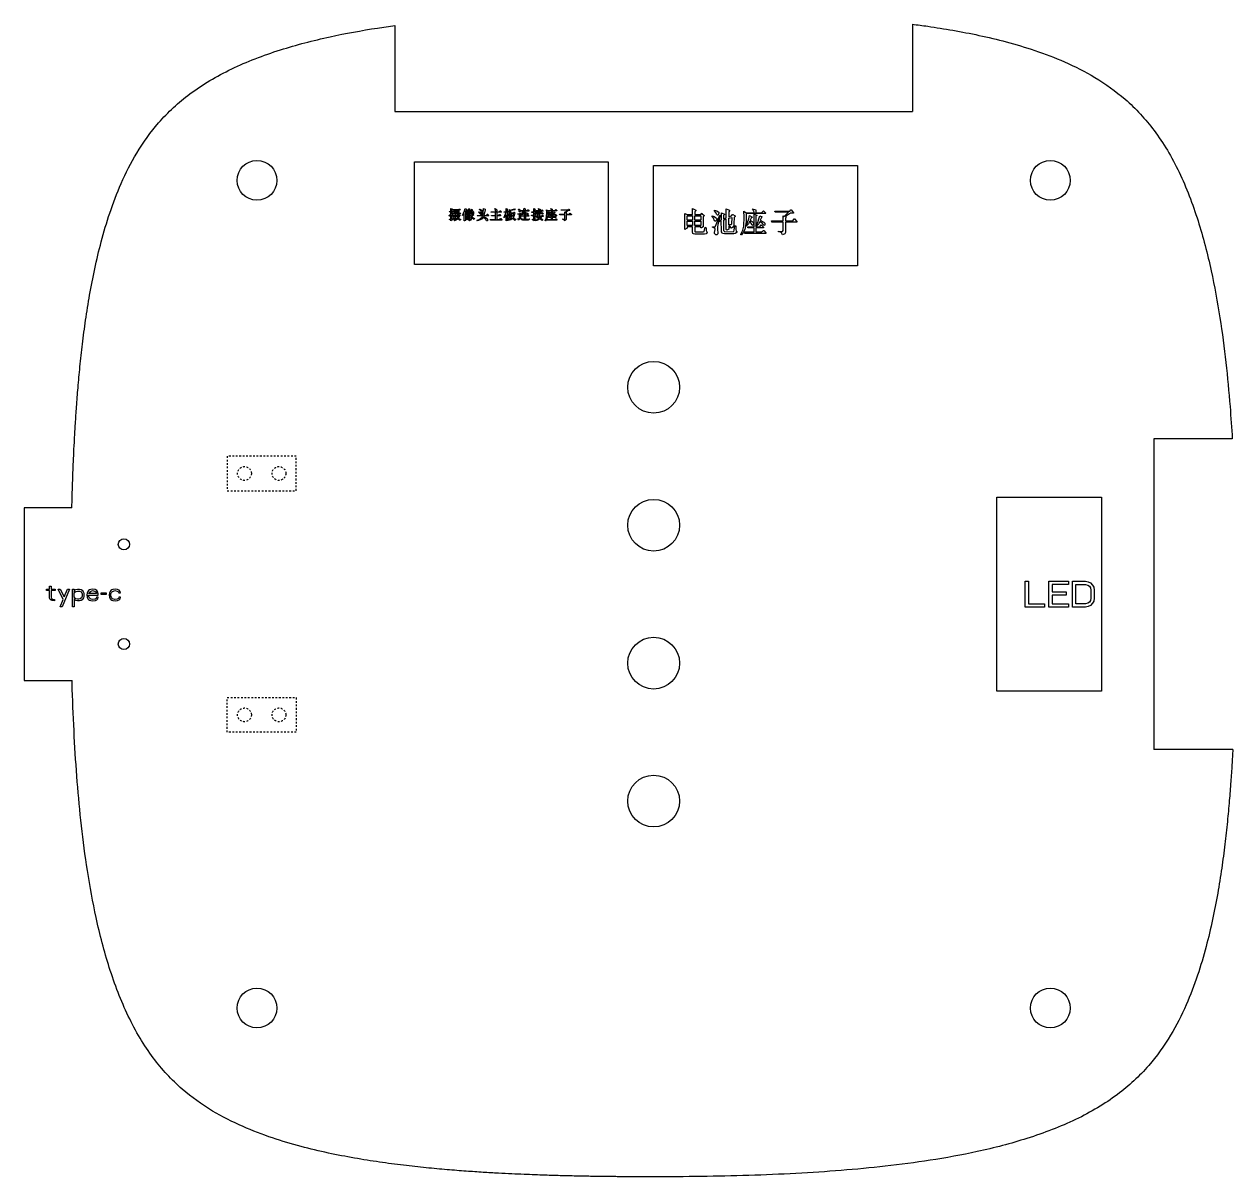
# Model space of a CAD drawing. Header units: millimetres. Extents: x 508 to 760, y -57 to 121.
# Drawn here: x 525.3 to 595.4, y 54.2 to 121 of the extents above; entities that cross this region are included whole.
import ezdxf

# ---------------------------------------------------------------- set-up
doc = ezdxf.new("R2010")
doc.units = ezdxf.units.MM
doc.linetypes.add('HIDDEN', pattern=[0.2, 0.1, -0.1])
doc.layers.add('DEFAULT_2', color=8, linetype='HIDDEN')

msp = doc.modelspace()

# ---------------------------------------------------------------- linework, layer by layer
at = {"color": 7, "linetype": 'Continuous'}
for p, q in [((546.801, 120.953), (546.801, 115.972)), ((576.801, 121.029), (576.801, 115.972)), ((546.801, 115.972), (576.801, 115.972)), ((595.352, 96.972), (590.801, 96.972)), ((590.801, 96.972), (590.801, 78.972)), ((525.301, 92.972), (525.301, 82.972)), ((528.068, 92.972), (525.301, 92.972)), ((525.301, 82.972), (528.077, 82.972)), ((595.383, 78.972), (590.801, 78.972))]:
    msp.add_line(p, q, dxfattribs=at)
at = {"color": 4, "linetype": 'Continuous'}
for p, q in [((547.93, 107.095), (547.93, 113.045)), ((547.93, 113.045), (559.169, 113.045)), ((559.169, 113.045), (559.169, 107.095)), ((561.801, 107.014), (561.801, 112.84)), ((561.801, 112.84), (573.619, 112.84)), ((573.619, 112.84), (573.619, 107.014)), ((549.968, 110.141), (549.943, 110.166)), ((549.943, 110.166), (550.044, 110.166)), ((550.044, 110.141), (549.968, 110.141)), ((550.044, 110.166), (550.044, 110.344)), ((550.044, 110.344), (550.121, 110.319)), ((550.044, 110.001), (550.044, 110.141)), ((550.121, 110.306), (550.108, 110.281)), ((550.108, 110.281), (550.108, 110.166)), ((550.108, 110.166), (550.121, 110.166)), ((550.108, 110.141), (550.108, 110.027)), ((550.197, 110.141), (550.108, 110.141)), ((550.108, 110.027), (550.184, 110.065)), ((550.197, 110.052), (550.108, 109.989)), ((550.121, 110.319), (550.121, 110.306)), ((550.121, 110.166), (550.159, 110.205)), ((550.159, 110.205), (550.209, 110.154)), ((550.184, 110.255), (550.171, 110.281)), ((550.171, 110.281), (550.514, 110.281)), ((550.248, 110.255), (550.184, 110.255)), ((550.184, 110.065), (550.197, 110.065)), ((550.209, 110.154), (550.197, 110.141)), ((550.197, 110.065), (550.197, 110.052)), ((550.209, 110.027), (550.197, 110.052)), ((550.197, 110.052), (550.248, 110.052)), ((550.248, 110.052), (550.248, 110.255)), ((550.311, 110.205), (550.311, 110.255)), ((550.311, 110.255), (550.438, 110.255)), ((550.438, 110.205), (550.311, 110.205)), ((550.311, 110.128), (550.311, 110.179)), ((550.311, 110.179), (550.438, 110.179)), ((550.438, 110.128), (550.311, 110.128)), ((550.311, 110.052), (550.311, 110.103)), ((550.311, 110.103), (550.438, 110.103)), ((550.438, 110.052), (550.311, 110.052)), ((550.438, 110.255), (550.438, 110.205)), ((550.438, 110.179), (550.438, 110.128)), ((550.438, 110.103), (550.438, 110.052)), ((550.502, 110.255), (550.502, 110.052)), ((550.59, 110.255), (550.502, 110.255)), ((550.502, 110.052), (550.54, 110.052)), ((550.514, 110.281), (550.54, 110.319)), ((550.54, 110.319), (550.552, 110.319)), ((550.54, 110.052), (550.565, 110.09)), ((550.552, 110.319), (550.603, 110.268)), ((550.565, 110.09), (550.629, 110.027)), ((550.603, 110.268), (550.59, 110.255)), ((550.717, 109.951), (550.781, 110.078)), ((550.819, 110.052), (550.768, 109.989)), ((550.781, 110.078), (550.832, 110.205)), ((550.819, 109.633), (550.819, 110.052)), ((550.832, 110.205), (550.87, 110.332)), ((550.87, 110.332), (550.946, 110.293)), ((550.921, 110.243), (550.87, 110.128)), ((550.87, 110.128), (550.895, 110.116)), ((550.895, 110.103), (550.883, 110.078)), ((550.883, 110.078), (550.883, 109.646)), ((550.895, 110.116), (550.895, 110.103)), ((550.908, 110.128), (550.997, 110.205)), ((550.971, 110.141), (550.908, 110.116)), ((550.908, 110.116), (550.908, 110.128)), ((550.946, 110.281), (550.921, 110.243)), ((550.946, 110.293), (550.946, 110.281)), ((550.971, 109.976), (550.971, 110.141)), ((550.997, 110.205), (551.06, 110.281)), ((551.009, 110.166), (551.073, 110.23)), ((551.022, 110.154), (551.009, 110.166)), ((551.149, 110.154), (551.022, 110.154)), ((551.022, 110.052), (551.022, 110.128)), ((551.022, 110.128), (551.124, 110.128)), ((551.111, 110.052), (551.022, 110.052)), ((551.06, 110.281), (551.086, 110.344)), ((551.073, 110.23), (551.213, 110.23)), ((551.086, 110.344), (551.149, 110.306)), ((551.124, 110.281), (551.111, 110.255)), ((551.111, 110.255), (551.225, 110.255)), ((551.124, 110.128), (551.111, 110.052)), ((551.149, 110.306), (551.124, 110.281)), ((551.175, 110.192), (551.149, 110.154)), ((551.162, 110.052), (551.187, 110.128)), ((551.302, 110.052), (551.162, 110.052)), ((551.213, 110.23), (551.175, 110.192)), ((551.238, 110.192), (551.187, 110.154)), ((551.187, 110.154), (551.289, 110.154)), ((551.187, 110.128), (551.302, 110.128)), ((551.225, 110.255), (551.251, 110.293)), ((551.302, 110.23), (551.238, 110.192)), ((551.251, 110.293), (551.251, 110.281)), ((551.251, 110.281), (551.314, 110.23)), ((551.289, 110.154), (551.314, 110.192)), ((551.314, 110.23), (551.302, 110.23)), ((551.302, 110.128), (551.302, 110.052)), ((551.314, 110.192), (551.365, 110.154)), ((551.378, 110.154), (551.352, 110.128)), ((551.352, 110.128), (551.352, 110.027)), ((551.365, 110.154), (551.378, 110.154)), ((551.644, 110.128), (551.657, 110.141)), ((551.759, 110.014), (551.644, 110.128)), ((551.657, 110.141), (551.771, 110.09)), ((551.708, 110.281), (551.708, 110.293)), ((551.708, 110.293), (551.721, 110.293)), ((551.721, 110.268), (551.708, 110.281)), ((551.721, 110.293), (551.835, 110.243)), ((551.759, 110.217), (551.721, 110.268)), ((551.797, 110.154), (551.759, 110.217)), ((551.771, 110.09), (551.809, 110.078)), ((551.809, 110.128), (551.797, 110.154)), ((551.822, 110.116), (551.809, 110.128)), ((551.809, 110.078), (551.822, 110.052)), ((551.848, 110.116), (551.822, 110.116)), ((551.822, 110.052), (551.822, 110.014)), ((551.835, 110.243), (551.86, 110.192)), ((551.86, 110.154), (551.848, 110.116)), ((551.86, 110.192), (551.86, 110.154)), ((551.898, 109.938), (551.924, 110.065)), ((551.924, 110.065), (551.936, 110.344)), ((551.936, 110.344), (552.038, 110.293)), ((552.025, 110.255), (551.962, 109.938)), ((552.038, 110.281), (552.025, 110.255)), ((552.038, 110.293), (552.038, 110.281)), ((552.381, 110.128), (552.368, 110.154)), ((552.368, 110.154), (552.851, 110.154)), ((552.622, 110.128), (552.381, 110.128)), ((552.584, 110.319), (552.597, 110.332)), ((552.622, 110.243), (552.584, 110.319)), ((552.597, 110.332), (552.66, 110.293)), ((552.635, 110.205), (552.622, 110.243)), ((552.622, 109.938), (552.622, 110.128)), ((552.648, 110.179), (552.635, 110.205)), ((552.66, 110.166), (552.648, 110.179)), ((552.66, 110.293), (552.698, 110.268)), ((552.686, 110.179), (552.66, 110.166)), ((552.711, 110.205), (552.686, 110.179)), ((552.698, 110.268), (552.711, 110.255)), ((552.698, 110.128), (552.698, 109.938)), ((552.965, 110.128), (552.698, 110.128)), ((552.711, 110.255), (552.711, 110.205)), ((552.851, 110.154), (552.902, 110.205)), ((552.902, 110.205), (552.914, 110.205)), ((552.914, 110.205), (552.978, 110.141)), ((552.978, 110.141), (552.965, 110.128)), ((553.13, 110.128), (553.117, 110.154)), ((553.117, 110.154), (553.244, 110.154)), ((553.244, 110.128), (553.13, 110.128)), ((553.219, 110.027), (553.244, 110.128)), ((553.244, 110.154), (553.244, 110.344)), ((553.244, 110.344), (553.333, 110.306)), ((553.333, 110.306), (553.308, 110.268)), ((553.308, 110.268), (553.308, 110.154)), ((553.308, 110.154), (553.346, 110.154)), ((553.308, 110.128), (553.308, 110.039)), ((553.422, 110.128), (553.308, 110.128)), ((553.308, 110.039), (553.359, 110.027)), ((553.346, 110.154), (553.371, 110.192)), ((553.371, 110.192), (553.384, 110.192)), ((553.384, 110.192), (553.422, 110.141)), ((553.422, 110.141), (553.422, 110.128)), ((553.435, 109.938), (553.435, 110.281)), ((553.435, 110.281), (553.498, 110.243)), ((553.498, 110.052), (553.486, 109.887)), ((553.498, 110.243), (553.727, 110.319)), ((553.778, 110.255), (553.498, 110.217)), ((553.498, 110.217), (553.498, 110.09)), ((553.498, 110.09), (553.676, 110.09)), ((553.524, 110.052), (553.498, 110.052)), ((553.536, 109.938), (553.524, 110.052)), ((553.549, 110.001), (553.549, 110.052)), ((553.549, 110.052), (553.663, 110.052)), ((553.663, 110.052), (553.651, 109.963)), ((553.676, 110.09), (553.702, 110.128)), ((553.702, 110.128), (553.714, 110.128)), ((553.714, 110.128), (553.765, 110.065)), ((553.74, 110.039), (553.714, 109.938)), ((553.727, 110.319), (553.74, 110.319)), ((553.74, 110.319), (553.778, 110.268)), ((553.765, 110.065), (553.74, 110.039)), ((553.778, 110.268), (553.778, 110.255)), ((553.93, 110.014), (553.917, 110.039)), ((553.917, 110.039), (554.019, 110.039)), ((553.968, 110.281), (553.968, 110.293)), ((553.968, 110.293), (553.994, 110.293)), ((554.006, 110.243), (553.968, 110.281)), ((553.994, 110.293), (554.057, 110.255)), ((554.006, 110.166), (554.006, 110.243)), ((554.019, 110.154), (554.006, 110.166)), ((554.057, 110.154), (554.019, 110.154)), ((554.019, 110.039), (554.044, 110.078)), ((554.044, 110.078), (554.057, 110.078)), ((554.057, 110.255), (554.083, 110.23)), ((554.083, 110.179), (554.057, 110.154)), ((554.057, 110.078), (554.108, 110.027)), ((554.083, 110.23), (554.095, 110.205)), ((554.095, 110.205), (554.083, 110.179)), ((554.133, 110.179), (554.121, 110.217)), ((554.121, 110.217), (554.248, 110.217)), ((554.222, 110.179), (554.133, 110.179)), ((554.133, 110.027), (554.159, 110.039)), ((554.159, 110.039), (554.222, 110.179)), ((554.298, 110.179), (554.222, 110.039)), ((554.222, 110.039), (554.311, 110.039)), ((554.248, 110.217), (554.286, 110.357)), ((554.286, 110.357), (554.375, 110.306)), ((554.578, 110.179), (554.298, 110.179)), ((554.311, 110.039), (554.311, 110.141)), ((554.311, 110.141), (554.4, 110.116)), ((554.349, 110.268), (554.324, 110.217)), ((554.324, 110.217), (554.463, 110.217)), ((554.375, 110.293), (554.349, 110.268)), ((554.375, 110.306), (554.375, 110.293)), ((554.4, 110.103), (554.375, 110.078)), ((554.375, 110.078), (554.375, 110.039)), ((554.375, 110.039), (554.438, 110.039)), ((554.4, 110.116), (554.4, 110.103)), ((554.438, 110.039), (554.476, 110.078)), ((554.463, 110.217), (554.514, 110.255)), ((554.476, 110.078), (554.489, 110.078)), ((554.489, 110.078), (554.54, 110.027)), ((554.514, 110.255), (554.527, 110.255)), ((554.527, 110.255), (554.578, 110.192)), ((554.578, 110.192), (554.578, 110.179)), ((554.73, 110.116), (554.73, 110.141)), ((554.73, 110.141), (554.844, 110.141)), ((554.844, 110.116), (554.73, 110.116)), ((554.844, 110.141), (554.844, 110.332)), ((554.844, 110.332), (554.921, 110.306)), ((554.844, 109.976), (554.844, 110.116)), ((554.921, 110.293), (554.908, 110.268)), ((554.908, 110.268), (554.908, 110.141)), ((554.908, 110.141), (554.933, 110.141)), ((554.908, 110.116), (554.908, 109.989)), ((555.022, 110.116), (554.908, 110.116)), ((554.921, 110.306), (554.921, 110.293)), ((554.933, 110.141), (554.959, 110.192)), ((554.946, 110.027), (554.946, 110.052)), ((554.946, 110.052), (555.187, 110.052)), ((554.959, 110.192), (555.022, 110.128)), ((555.009, 110.192), (554.997, 110.217)), ((554.997, 110.217), (555.289, 110.217)), ((555.238, 110.192), (555.009, 110.192)), ((555.022, 110.128), (555.022, 110.116)), ((555.035, 110.166), (555.048, 110.179)), ((555.073, 110.116), (555.035, 110.166)), ((555.048, 110.179), (555.06, 110.179)), ((555.06, 110.179), (555.124, 110.141)), ((555.073, 110.065), (555.073, 110.116)), ((555.086, 110.052), (555.073, 110.065)), ((555.124, 110.319), (555.124, 110.332)), ((555.124, 110.332), (555.187, 110.306)), ((555.149, 110.243), (555.124, 110.319)), ((555.124, 110.141), (555.124, 110.116)), ((555.124, 110.116), (555.136, 110.09)), ((555.136, 110.09), (555.124, 110.052)), ((555.175, 110.23), (555.149, 110.243)), ((555.2, 110.23), (555.175, 110.23)), ((555.187, 110.306), (555.213, 110.293)), ((555.187, 110.052), (555.238, 110.192)), ((555.225, 110.243), (555.2, 110.23)), ((555.213, 110.293), (555.225, 110.268)), ((555.225, 110.268), (555.225, 110.243)), ((555.276, 110.116), (555.225, 110.052)), ((555.225, 110.052), (555.314, 110.052)), ((555.251, 110.192), (555.314, 110.154)), ((555.378, 110.192), (555.251, 110.192)), ((555.314, 110.141), (555.276, 110.116)), ((555.289, 110.217), (555.327, 110.255)), ((555.314, 110.154), (555.314, 110.141)), ((555.314, 110.052), (555.34, 110.09)), ((555.327, 110.255), (555.39, 110.205)), ((555.34, 110.09), (555.352, 110.09)), ((555.352, 110.09), (555.416, 110.027)), ((555.39, 110.205), (555.378, 110.192)), ((555.606, 110.116), (555.594, 110.268)), ((555.594, 110.268), (555.657, 110.23)), ((555.594, 109.862), (555.606, 110.116)), ((555.657, 110.23), (555.873, 110.23)), ((555.657, 110.205), (555.657, 109.989)), ((556.178, 110.205), (555.657, 110.205)), ((555.695, 109.963), (555.733, 110.065)), ((555.733, 110.065), (555.746, 110.154)), ((555.746, 110.154), (555.809, 110.116)), ((555.797, 110.078), (555.771, 110.027)), ((555.822, 110.103), (555.797, 110.078)), ((555.809, 110.116), (555.822, 110.103)), ((555.835, 110.319), (555.822, 110.332)), ((555.822, 110.332), (555.886, 110.319)), ((555.86, 110.281), (555.835, 110.319)), ((555.873, 110.243), (555.86, 110.281)), ((555.873, 110.23), (555.873, 110.243)), ((555.873, 109.849), (555.873, 110.192)), ((555.873, 110.192), (555.949, 110.166)), ((555.886, 110.319), (555.924, 110.306)), ((555.924, 110.306), (555.924, 110.23)), ((555.924, 110.23), (556.076, 110.23)), ((555.949, 110.154), (555.924, 110.141)), ((555.924, 110.141), (555.924, 109.849)), ((555.949, 110.166), (555.949, 110.154)), ((555.975, 109.963), (556, 110.065)), ((556, 110.065), (556.025, 110.141)), ((556.025, 110.141), (556.089, 110.116)), ((556.076, 110.103), (556.038, 110.027)), ((556.076, 110.23), (556.127, 110.281)), ((556.089, 110.116), (556.076, 110.103)), ((556.127, 110.281), (556.19, 110.217)), ((556.19, 110.217), (556.178, 110.205)), ((556.444, 110.243), (556.432, 110.268)), ((556.432, 110.268), (556.838, 110.268)), ((556.8, 110.243), (556.444, 110.243)), ((556.66, 110.014), (556.66, 110.141)), ((556.66, 110.141), (556.686, 110.128)), ((556.686, 110.128), (556.8, 110.243)), ((556.851, 110.217), (556.724, 110.128)), ((556.724, 110.128), (556.736, 110.103)), ((556.736, 110.103), (556.724, 110.078)), ((556.724, 110.078), (556.724, 110.014)), ((556.838, 110.268), (556.863, 110.306)), ((556.94, 110.217), (556.851, 110.217)), ((556.863, 110.306), (556.876, 110.306)), ((556.876, 110.306), (556.94, 110.23)), ((556.914, 110.014), (556.952, 110.065)), ((556.94, 110.23), (556.94, 110.217)), ((556.952, 110.065), (556.965, 110.065)), ((556.965, 110.065), (557.029, 109.989)), ((563.611, 109.114), (563.611, 110.043)), ((563.611, 110.043), (563.748, 109.988)), ((564.048, 109.988), (564.048, 110.343)), ((564.048, 110.343), (564.239, 110.234)), ((564.239, 110.206), (564.184, 110.152)), ((564.184, 110.152), (564.184, 109.988)), ((564.239, 110.234), (564.239, 110.206)), ((564.539, 109.988), (564.594, 110.07)), ((564.594, 110.07), (564.594, 110.043)), ((564.594, 110.043), (564.73, 109.933)), ((565.331, 110.206), (565.331, 110.234)), ((565.331, 110.234), (565.468, 110.206)), ((565.386, 110.124), (565.331, 110.206)), ((565.468, 109.988), (565.386, 110.124)), ((565.468, 110.206), (565.55, 110.152)), ((565.55, 110.152), (565.577, 110.124)), ((565.577, 110.07), (565.55, 109.961)), ((565.577, 110.124), (565.577, 110.07)), ((565.741, 109.688), (565.741, 110.097)), ((565.741, 110.097), (565.904, 110.015)), ((566.014, 109.797), (566.014, 110.316)), ((566.014, 110.316), (566.205, 110.234)), ((566.205, 110.206), (566.15, 110.152)), ((566.15, 110.152), (566.15, 109.851)), ((566.205, 110.234), (566.205, 110.206)), ((567.051, 109.851), (567.024, 110.179)), ((567.024, 110.179), (567.16, 110.097)), ((567.16, 110.097), (567.624, 110.097)), ((567.16, 110.043), (567.16, 109.578)), ((568.28, 110.043), (567.16, 110.043)), ((567.543, 110.288), (567.515, 110.316)), ((567.515, 110.316), (567.652, 110.288)), ((567.597, 110.206), (567.543, 110.288)), ((567.624, 110.124), (567.597, 110.206)), ((567.624, 110.097), (567.624, 110.124)), ((567.652, 110.288), (567.734, 110.261)), ((567.734, 110.261), (567.734, 110.097)), ((567.734, 110.097), (568.061, 110.097)), ((568.061, 110.097), (568.17, 110.206)), ((568.17, 110.206), (568.307, 110.07)), ((568.307, 110.07), (568.28, 110.043)), ((568.853, 110.124), (568.826, 110.179)), ((568.826, 110.179), (569.699, 110.179)), ((569.617, 110.124), (568.853, 110.124)), ((569.372, 109.879), (569.617, 110.124)), ((569.727, 110.07), (569.454, 109.879)), ((569.699, 110.179), (569.754, 110.261)), ((569.918, 110.07), (569.727, 110.07)), ((569.754, 110.261), (569.781, 110.261)), ((569.781, 110.261), (569.918, 110.097)), ((569.918, 110.097), (569.918, 110.07)), ((549.93, 109.938), (550.044, 110.001)), ((549.968, 109.887), (549.93, 109.938)), ((549.956, 109.709), (549.956, 109.722)), ((549.956, 109.722), (550.044, 109.722)), ((550.032, 109.671), (549.956, 109.709)), ((550.044, 109.951), (549.968, 109.887)), ((550.032, 109.633), (550.032, 109.671)), ((550.083, 109.658), (550.032, 109.633)), ((550.044, 109.722), (550.044, 109.951)), ((550.108, 109.697), (550.083, 109.658)), ((550.108, 109.989), (550.108, 109.697)), ((550.108, 109.684), (550.159, 109.722)), ((550.108, 109.671), (550.108, 109.684)), ((550.159, 109.684), (550.108, 109.671)), ((550.146, 109.925), (550.133, 109.951)), ((550.133, 109.951), (550.286, 109.951)), ((550.286, 109.925), (550.146, 109.925)), ((550.159, 109.722), (550.209, 109.773)), ((550.222, 109.722), (550.159, 109.684)), ((550.184, 109.887), (550.171, 109.9)), ((550.171, 109.9), (550.184, 109.9)), ((550.184, 109.9), (550.26, 109.849)), ((550.235, 109.811), (550.184, 109.887)), ((550.438, 110.027), (550.209, 110.027)), ((550.209, 109.773), (550.235, 109.811)), ((550.26, 109.773), (550.222, 109.722)), ((550.235, 109.646), (550.248, 109.658)), ((550.248, 109.633), (550.235, 109.646)), ((550.248, 109.658), (550.336, 109.709)), ((550.336, 109.671), (550.248, 109.633)), ((550.26, 109.849), (550.286, 109.925)), ((550.286, 109.735), (550.26, 109.773)), ((550.286, 109.951), (550.298, 109.976)), ((550.311, 109.709), (550.286, 109.735)), ((550.298, 109.976), (550.311, 109.976)), ((550.324, 109.912), (550.298, 109.811)), ((550.298, 109.811), (550.324, 109.785)), ((550.311, 109.976), (550.349, 109.925)), ((550.324, 109.709), (550.311, 109.709)), ((550.349, 109.925), (550.324, 109.912)), ((550.324, 109.785), (550.336, 109.76)), ((550.336, 109.76), (550.324, 109.722)), ((550.324, 109.722), (550.324, 109.709)), ((550.336, 109.709), (550.413, 109.76)), ((550.4, 109.697), (550.336, 109.671)), ((550.349, 109.925), (550.349, 109.951)), ((550.349, 109.951), (550.502, 109.951)), ((550.387, 109.925), (550.349, 109.925)), ((550.4, 109.874), (550.387, 109.925)), ((550.425, 109.798), (550.4, 109.874)), ((550.451, 109.747), (550.4, 109.697)), ((550.451, 109.824), (550.413, 109.925)), ((550.413, 109.925), (550.502, 109.925)), ((550.413, 109.76), (550.425, 109.798)), ((550.438, 109.963), (550.438, 110.027)), ((550.451, 109.963), (550.438, 109.963)), ((550.502, 109.976), (550.451, 109.963)), ((550.502, 109.925), (550.451, 109.824)), ((550.552, 109.658), (550.451, 109.747)), ((550.552, 109.912), (550.489, 109.785)), ((550.489, 109.785), (550.527, 109.747)), ((550.502, 110.027), (550.502, 109.976)), ((550.629, 110.027), (550.502, 110.027)), ((550.502, 109.951), (550.527, 109.976)), ((550.527, 109.976), (550.578, 109.925)), ((550.527, 109.747), (550.552, 109.735)), ((550.578, 109.925), (550.552, 109.912)), ((550.552, 109.735), (550.616, 109.709)), ((550.565, 109.671), (550.552, 109.658)), ((550.616, 109.697), (550.565, 109.671)), ((550.616, 109.709), (550.616, 109.697)), ((550.768, 109.989), (550.717, 109.938)), ((550.717, 109.938), (550.717, 109.951)), ((550.832, 109.62), (550.819, 109.633)), ((550.883, 109.646), (550.832, 109.62)), ((550.908, 109.9), (550.984, 109.925)), ((550.908, 109.887), (550.908, 109.9)), ((550.921, 109.874), (550.908, 109.887)), ((550.908, 109.798), (550.921, 109.811)), ((550.921, 109.785), (550.908, 109.798)), ((550.908, 109.709), (550.997, 109.76)), ((550.984, 109.709), (550.908, 109.684)), ((550.908, 109.684), (550.908, 109.709)), ((550.959, 109.887), (550.921, 109.874)), ((550.921, 109.811), (551.009, 109.862)), ((551.009, 109.811), (550.921, 109.785)), ((551.022, 109.912), (550.959, 109.887)), ((550.984, 109.976), (550.971, 109.976)), ((551.022, 109.989), (550.984, 109.976)), ((550.984, 109.925), (551.048, 109.976)), ((551.086, 109.76), (550.984, 109.709)), ((550.997, 109.76), (551.073, 109.811)), ((551.009, 109.862), (551.086, 109.912)), ((551.073, 109.849), (551.009, 109.811)), ((551.022, 110.027), (551.022, 109.989)), ((551.086, 110.027), (551.022, 110.027)), ((551.098, 109.963), (551.022, 109.912)), ((551.035, 109.697), (551.035, 109.709)), ((551.035, 109.709), (551.136, 109.709)), ((551.086, 109.671), (551.035, 109.697)), ((551.048, 109.976), (551.086, 110.027)), ((551.136, 109.912), (551.073, 109.849)), ((551.073, 109.811), (551.149, 109.887)), ((551.086, 109.912), (551.111, 109.938)), ((551.162, 109.824), (551.086, 109.76)), ((551.111, 109.646), (551.086, 109.671)), ((551.111, 109.938), (551.098, 109.963)), ((551.124, 109.62), (551.111, 109.646)), ((551.149, 110.027), (551.124, 109.989)), ((551.124, 109.989), (551.175, 109.938)), ((551.187, 109.658), (551.124, 109.62)), ((551.149, 109.887), (551.136, 109.912)), ((551.136, 109.709), (551.149, 109.722)), ((551.302, 110.027), (551.149, 110.027)), ((551.149, 109.722), (551.162, 109.824)), ((551.175, 109.938), (551.2, 109.925)), ((551.213, 109.722), (551.187, 109.658)), ((551.2, 109.925), (551.302, 110.001)), ((551.2, 109.9), (551.225, 109.811)), ((551.225, 109.9), (551.2, 109.9)), ((551.225, 109.811), (551.213, 109.722)), ((551.238, 109.836), (551.225, 109.9)), ((551.276, 109.773), (551.238, 109.836)), ((551.314, 109.925), (551.251, 109.912)), ((551.251, 109.912), (551.302, 109.836)), ((551.365, 109.697), (551.276, 109.773)), ((551.302, 110.014), (551.302, 110.027)), ((551.352, 110.027), (551.302, 110.014)), ((551.302, 110.001), (551.352, 109.963)), ((551.302, 109.836), (551.34, 109.798)), ((551.352, 109.951), (551.314, 109.925)), ((551.34, 109.798), (551.416, 109.76)), ((551.352, 109.963), (551.352, 109.951)), ((551.403, 109.735), (551.365, 109.697)), ((551.429, 109.735), (551.403, 109.735)), ((551.416, 109.76), (551.429, 109.735)), ((551.556, 109.646), (551.568, 109.658)), ((551.568, 109.633), (551.556, 109.646)), ((551.594, 109.912), (551.568, 109.938)), ((551.568, 109.938), (551.898, 109.938)), ((551.568, 109.658), (551.683, 109.709)), ((551.644, 109.646), (551.568, 109.633)), ((551.886, 109.912), (551.594, 109.912)), ((551.746, 109.684), (551.644, 109.646)), ((551.683, 109.709), (551.784, 109.773)), ((551.848, 109.747), (551.746, 109.684)), ((551.771, 109.976), (551.759, 110.014)), ((551.784, 109.963), (551.771, 109.976)), ((551.809, 109.976), (551.784, 109.963)), ((551.784, 109.773), (551.848, 109.836)), ((551.822, 110.014), (551.809, 109.976)), ((551.848, 109.836), (551.886, 109.912)), ((551.924, 109.836), (551.848, 109.747)), ((552, 109.785), (551.924, 109.836)), ((551.962, 109.912), (551.936, 109.874)), ((551.936, 109.874), (552.051, 109.811)), ((551.962, 109.938), (552.114, 109.938)), ((552.229, 109.912), (551.962, 109.912)), ((552.076, 109.697), (552, 109.785)), ((552.051, 109.811), (552.14, 109.76)), ((552.114, 109.62), (552.076, 109.697)), ((552.114, 109.938), (552.152, 110.001)), ((552.152, 109.62), (552.114, 109.62)), ((552.14, 109.76), (552.165, 109.709)), ((552.152, 110.001), (552.165, 110.001)), ((552.178, 109.658), (552.152, 109.62)), ((552.165, 110.001), (552.241, 109.925)), ((552.165, 109.709), (552.178, 109.658)), ((552.241, 109.925), (552.229, 109.912)), ((552.343, 109.671), (552.33, 109.709)), ((552.33, 109.709), (552.622, 109.709)), ((552.99, 109.671), (552.343, 109.671)), ((552.406, 109.912), (552.406, 109.938)), ((552.406, 109.938), (552.622, 109.938)), ((552.622, 109.912), (552.406, 109.912)), ((552.622, 109.709), (552.622, 109.912)), ((552.698, 109.938), (552.825, 109.938)), ((552.698, 109.912), (552.698, 109.709)), ((552.914, 109.912), (552.698, 109.912)), ((552.698, 109.709), (552.889, 109.709)), ((552.825, 109.938), (552.863, 109.989)), ((552.863, 109.989), (552.876, 109.989)), ((552.876, 109.989), (552.927, 109.925)), ((552.889, 109.709), (552.927, 109.76)), ((552.927, 109.925), (552.914, 109.912)), ((552.927, 109.76), (552.94, 109.76)), ((552.94, 109.76), (553.003, 109.684)), ((553.003, 109.684), (552.99, 109.671)), ((553.117, 109.811), (553.181, 109.925)), ((553.13, 109.811), (553.117, 109.811)), ((553.206, 109.9), (553.13, 109.811)), ((553.181, 109.925), (553.219, 110.027)), ((553.244, 109.976), (553.206, 109.9)), ((553.244, 109.633), (553.244, 109.976)), ((553.257, 109.62), (553.244, 109.633)), ((553.308, 109.646), (553.257, 109.62)), ((553.308, 110.014), (553.308, 109.646)), ((553.346, 109.976), (553.308, 110.014)), ((553.321, 109.671), (553.384, 109.76)), ((553.321, 109.658), (553.321, 109.671)), ((553.333, 109.646), (553.321, 109.658)), ((553.371, 109.684), (553.333, 109.646)), ((553.359, 109.938), (553.346, 109.976)), ((553.359, 110.027), (553.397, 110.001)), ((553.371, 109.912), (553.359, 109.938)), ((553.359, 109.646), (553.371, 109.658)), ((553.371, 109.646), (553.359, 109.646)), ((553.384, 109.912), (553.371, 109.912)), ((553.435, 109.76), (553.371, 109.684)), ((553.371, 109.658), (553.46, 109.709)), ((553.435, 109.658), (553.371, 109.646)), ((553.409, 109.925), (553.384, 109.912)), ((553.384, 109.76), (553.422, 109.836)), ((553.397, 110.001), (553.422, 109.951)), ((553.422, 109.951), (553.409, 109.925)), ((553.422, 109.836), (553.435, 109.938)), ((553.486, 109.887), (553.435, 109.76)), ((553.524, 109.684), (553.435, 109.658)), ((553.46, 109.709), (553.524, 109.747)), ((553.524, 109.747), (553.575, 109.811)), ((553.625, 109.76), (553.524, 109.684)), ((553.549, 109.874), (553.536, 109.938)), ((553.587, 109.912), (553.549, 110.001)), ((553.575, 109.811), (553.549, 109.874)), ((553.613, 109.862), (553.587, 109.912)), ((553.638, 109.912), (553.613, 109.862)), ((553.752, 109.646), (553.625, 109.76)), ((553.651, 109.963), (553.638, 109.912)), ((553.689, 109.874), (553.651, 109.811)), ((553.651, 109.811), (553.702, 109.773)), ((553.714, 109.938), (553.689, 109.874)), ((553.702, 109.773), (553.752, 109.747)), ((553.752, 109.747), (553.816, 109.722)), ((553.765, 109.671), (553.752, 109.646)), ((553.79, 109.697), (553.765, 109.671)), ((553.816, 109.709), (553.79, 109.697)), ((553.816, 109.722), (553.816, 109.709)), ((553.917, 109.735), (554.019, 109.785)), ((553.956, 109.658), (553.917, 109.735)), ((554.019, 110.014), (553.93, 110.014)), ((554.044, 109.747), (553.956, 109.658)), ((554.019, 109.785), (554.019, 110.014)), ((554.057, 109.747), (554.044, 109.747)), ((554.095, 109.735), (554.057, 109.747)), ((554.108, 110.027), (554.083, 110.001)), ((554.083, 110.001), (554.083, 109.798)), ((554.083, 109.798), (554.121, 109.76)), ((554.159, 109.684), (554.095, 109.735)), ((554.121, 109.887), (554.108, 109.912)), ((554.108, 109.912), (554.311, 109.912)), ((554.311, 109.887), (554.121, 109.887)), ((554.121, 109.76), (554.171, 109.735)), ((554.171, 109.976), (554.133, 110.027)), ((554.222, 109.658), (554.159, 109.684)), ((554.209, 110.014), (554.171, 109.976)), ((554.171, 109.735), (554.222, 109.722)), ((554.311, 110.014), (554.209, 110.014)), ((554.222, 109.722), (554.489, 109.722)), ((554.552, 109.658), (554.222, 109.658)), ((554.311, 109.912), (554.311, 110.014)), ((554.311, 109.735), (554.311, 109.887)), ((554.324, 109.722), (554.311, 109.735)), ((554.375, 109.747), (554.324, 109.722)), ((554.375, 110.014), (554.375, 109.912)), ((554.527, 110.014), (554.375, 110.014)), ((554.375, 109.912), (554.476, 109.912)), ((554.375, 109.887), (554.375, 109.747)), ((554.59, 109.887), (554.375, 109.887)), ((554.476, 109.912), (554.514, 109.963)), ((554.489, 109.722), (554.59, 109.747)), ((554.514, 109.963), (554.527, 109.951)), ((554.54, 110.027), (554.527, 110.014)), ((554.527, 109.951), (554.59, 109.9)), ((554.578, 109.709), (554.552, 109.684)), ((554.552, 109.684), (554.552, 109.658)), ((554.616, 109.735), (554.578, 109.709)), ((554.59, 109.9), (554.59, 109.887)), ((554.59, 109.747), (554.616, 109.735)), ((554.717, 109.951), (554.844, 109.976)), ((554.743, 109.887), (554.717, 109.951)), ((554.844, 109.925), (554.743, 109.887)), ((554.756, 109.709), (554.768, 109.722)), ((554.794, 109.684), (554.756, 109.709)), ((554.768, 109.722), (554.832, 109.709)), ((554.819, 109.658), (554.794, 109.684)), ((554.832, 109.633), (554.819, 109.658)), ((554.832, 109.709), (554.844, 109.722)), ((554.883, 109.658), (554.832, 109.633)), ((554.844, 109.722), (554.844, 109.925)), ((554.908, 109.709), (554.883, 109.658)), ((554.908, 109.989), (554.984, 110.014)), ((554.997, 110.001), (554.908, 109.951)), ((554.908, 109.951), (554.908, 109.709)), ((554.921, 109.646), (554.908, 109.658)), ((554.908, 109.658), (554.921, 109.658)), ((554.921, 109.658), (555.111, 109.722)), ((554.921, 109.633), (554.921, 109.646)), ((555.022, 109.646), (554.921, 109.633)), ((554.933, 109.874), (554.933, 109.912)), ((554.933, 109.912), (555.073, 109.912)), ((555.06, 109.874), (554.933, 109.874)), ((555.111, 110.027), (554.946, 110.027)), ((554.984, 110.014), (554.997, 110.001)), ((555.022, 109.798), (555.06, 109.874)), ((555.136, 109.76), (555.022, 109.798)), ((555.124, 109.684), (555.022, 109.646)), ((555.073, 109.912), (555.111, 110.027)), ((555.086, 109.811), (555.124, 109.874)), ((555.175, 109.785), (555.086, 109.811)), ((555.111, 109.722), (555.136, 109.76)), ((555.124, 109.874), (555.225, 109.874)), ((555.2, 109.735), (555.124, 109.684)), ((555.162, 109.976), (555.136, 109.912)), ((555.136, 109.912), (555.314, 109.912)), ((555.149, 110.027), (555.187, 110.001)), ((555.416, 110.027), (555.149, 110.027)), ((555.187, 109.989), (555.162, 109.976)), ((555.225, 109.874), (555.175, 109.785)), ((555.187, 110.001), (555.187, 109.989)), ((555.225, 109.722), (555.2, 109.735)), ((555.314, 109.658), (555.225, 109.722)), ((555.289, 109.874), (555.238, 109.773)), ((555.238, 109.773), (555.34, 109.722)), ((555.403, 109.874), (555.289, 109.874)), ((555.314, 109.912), (555.34, 109.951)), ((555.34, 109.633), (555.314, 109.658)), ((555.34, 109.951), (555.352, 109.951)), ((555.34, 109.722), (555.365, 109.697)), ((555.365, 109.658), (555.34, 109.633)), ((555.352, 109.951), (555.416, 109.887)), ((555.365, 109.697), (555.365, 109.658)), ((555.416, 109.887), (555.403, 109.874)), ((555.517, 109.646), (555.568, 109.76)), ((555.517, 109.633), (555.517, 109.646)), ((555.53, 109.633), (555.517, 109.633)), ((555.581, 109.697), (555.53, 109.633)), ((555.568, 109.76), (555.594, 109.862)), ((555.619, 109.773), (555.581, 109.697)), ((555.632, 109.671), (555.606, 109.709)), ((555.606, 109.709), (555.873, 109.709)), ((555.644, 109.874), (555.619, 109.773)), ((556.19, 109.671), (555.632, 109.671)), ((555.657, 109.989), (555.644, 109.874)), ((555.657, 109.874), (555.695, 109.963)), ((555.721, 109.925), (555.657, 109.862)), ((555.657, 109.862), (555.657, 109.874)), ((555.708, 109.824), (555.708, 109.849)), ((555.708, 109.849), (555.873, 109.849)), ((555.873, 109.824), (555.708, 109.824)), ((555.759, 110.001), (555.721, 109.925)), ((555.797, 109.938), (555.759, 110.001)), ((555.771, 110.027), (555.822, 109.989)), ((555.822, 109.9), (555.797, 109.938)), ((555.822, 109.989), (555.848, 109.963)), ((555.835, 109.887), (555.822, 109.9)), ((555.848, 109.9), (555.835, 109.887)), ((555.848, 109.963), (555.86, 109.938)), ((555.86, 109.938), (555.848, 109.9)), ((555.873, 109.709), (555.873, 109.824)), ((555.924, 109.874), (555.975, 109.963)), ((555.936, 109.862), (555.924, 109.874)), ((555.924, 109.849), (556.025, 109.849)), ((555.924, 109.824), (555.924, 109.709)), ((556.127, 109.824), (555.924, 109.824)), ((555.924, 109.709), (556.076, 109.709)), ((556, 109.925), (555.936, 109.862)), ((556.038, 110.001), (556, 109.925)), ((556.025, 109.849), (556.063, 109.9)), ((556.038, 110.027), (556.14, 109.976)), ((556.051, 109.976), (556.038, 110.001)), ((556.102, 109.938), (556.051, 109.976)), ((556.063, 109.9), (556.127, 109.836)), ((556.076, 109.709), (556.127, 109.747)), ((556.127, 109.9), (556.102, 109.938)), ((556.14, 109.887), (556.127, 109.9)), ((556.127, 109.836), (556.127, 109.824)), ((556.127, 109.747), (556.14, 109.747)), ((556.14, 109.976), (556.165, 109.951)), ((556.152, 109.887), (556.14, 109.887)), ((556.14, 109.747), (556.19, 109.684)), ((556.165, 109.912), (556.152, 109.887)), ((556.165, 109.951), (556.165, 109.912)), ((556.19, 109.684), (556.19, 109.671)), ((556.356, 109.976), (556.343, 110.014)), ((556.343, 110.014), (556.66, 110.014)), ((556.66, 109.976), (556.356, 109.976)), ((556.533, 109.709), (556.533, 109.735)), ((556.533, 109.735), (556.635, 109.722)), ((556.609, 109.697), (556.533, 109.709)), ((556.622, 109.671), (556.609, 109.697)), ((556.635, 109.633), (556.622, 109.671)), ((556.635, 109.722), (556.66, 109.747)), ((556.698, 109.658), (556.635, 109.633)), ((556.66, 109.747), (556.66, 109.976)), ((556.724, 109.697), (556.698, 109.658)), ((556.724, 110.014), (556.914, 110.014)), ((556.724, 109.976), (556.724, 109.697)), ((557.029, 109.976), (556.724, 109.976)), ((557.029, 109.989), (557.029, 109.976)), ((563.748, 109.988), (564.048, 109.988)), ((563.748, 109.66), (563.748, 109.906)), ((563.748, 109.906), (564.048, 109.906)), ((564.048, 109.66), (563.748, 109.66)), ((563.748, 109.36), (563.748, 109.606)), ((563.748, 109.606), (564.048, 109.606)), ((564.048, 109.36), (563.748, 109.36)), ((564.048, 109.906), (564.048, 109.66)), ((564.048, 109.606), (564.048, 109.36)), ((564.184, 109.988), (564.539, 109.988)), ((564.184, 109.66), (564.184, 109.906)), ((564.184, 109.906), (564.539, 109.906)), ((564.539, 109.66), (564.184, 109.66)), ((564.184, 109.36), (564.184, 109.606)), ((564.184, 109.606), (564.539, 109.606)), ((564.539, 109.36), (564.184, 109.36)), ((564.539, 109.906), (564.539, 109.66)), ((564.539, 109.606), (564.539, 109.36)), ((564.73, 109.906), (564.676, 109.851)), ((564.676, 109.851), (564.676, 109.278)), ((564.73, 109.933), (564.73, 109.906)), ((565.195, 109.851), (565.195, 109.906)), ((565.195, 109.906), (565.304, 109.879)), ((565.277, 109.769), (565.195, 109.851)), ((565.331, 109.633), (565.277, 109.769)), ((565.304, 109.879), (565.386, 109.824)), ((565.358, 109.606), (565.331, 109.633)), ((565.386, 109.606), (565.358, 109.606)), ((565.386, 109.305), (565.631, 109.961)), ((565.386, 109.824), (565.44, 109.769)), ((565.44, 109.66), (565.386, 109.606)), ((565.44, 109.769), (565.468, 109.715)), ((565.468, 109.715), (565.44, 109.66)), ((565.495, 109.961), (565.468, 109.988)), ((565.55, 109.961), (565.495, 109.961)), ((565.522, 109.415), (565.495, 109.251)), ((565.659, 109.933), (565.522, 109.415)), ((565.577, 109.633), (565.741, 109.688)), ((565.631, 109.578), (565.577, 109.633)), ((565.631, 109.961), (565.659, 109.933)), ((565.713, 109.606), (565.631, 109.578)), ((565.741, 109.06), (565.713, 109.606)), ((565.904, 109.988), (565.85, 109.933)), ((565.85, 109.933), (565.85, 109.742)), ((565.85, 109.742), (566.014, 109.797)), ((566.014, 109.715), (565.85, 109.66)), ((565.85, 109.66), (565.85, 109.06)), ((565.904, 110.015), (565.904, 109.988)), ((566.014, 109.114), (566.014, 109.715)), ((566.15, 109.851), (566.314, 109.906)), ((566.15, 109.769), (566.341, 109.824)), ((566.15, 109.387), (566.15, 109.769)), ((566.287, 109.387), (566.15, 109.387)), ((566.15, 109.333), (566.15, 109.142)), ((566.259, 109.278), (566.15, 109.333)), ((566.314, 109.442), (566.287, 109.387)), ((566.314, 109.906), (566.369, 109.988)), ((566.341, 109.824), (566.314, 109.442)), ((566.369, 109.988), (566.396, 109.988)), ((566.396, 109.988), (566.532, 109.906)), ((566.45, 109.333), (566.396, 109.251)), ((566.478, 109.824), (566.45, 109.469)), ((566.45, 109.469), (566.45, 109.333)), ((566.532, 109.879), (566.478, 109.824)), ((566.478, 109.087), (566.505, 109.333)), ((566.505, 109.333), (566.56, 109.333)), ((566.532, 109.906), (566.532, 109.879)), ((566.56, 109.333), (566.56, 109.142)), ((567.024, 109.305), (567.051, 109.851)), ((567.133, 109.333), (567.078, 109.114)), ((567.16, 109.578), (567.133, 109.333)), ((567.16, 109.333), (567.242, 109.524)), ((567.297, 109.442), (567.16, 109.305)), ((567.16, 109.305), (567.16, 109.333)), ((567.242, 109.524), (567.324, 109.742)), ((567.379, 109.606), (567.297, 109.442)), ((567.324, 109.742), (567.351, 109.933)), ((567.351, 109.933), (567.488, 109.851)), ((567.461, 109.469), (567.379, 109.606)), ((567.461, 109.769), (567.406, 109.66)), ((567.406, 109.66), (567.515, 109.578)), ((567.515, 109.824), (567.461, 109.769)), ((567.515, 109.387), (567.461, 109.469)), ((567.488, 109.851), (567.515, 109.824)), ((567.515, 109.578), (567.57, 109.524)), ((567.543, 109.36), (567.515, 109.387)), ((567.57, 109.387), (567.543, 109.36)), ((567.57, 109.524), (567.597, 109.469)), ((567.597, 109.469), (567.57, 109.387)), ((567.624, 109.278), (567.624, 110.015)), ((567.624, 110.015), (567.788, 109.961)), ((567.788, 109.933), (567.734, 109.906)), ((567.734, 109.906), (567.734, 109.278)), ((567.734, 109.333), (567.843, 109.524)), ((567.761, 109.305), (567.734, 109.333)), ((567.897, 109.442), (567.761, 109.305)), ((567.788, 109.961), (567.788, 109.933)), ((567.843, 109.524), (567.897, 109.742)), ((567.897, 109.742), (567.952, 109.906)), ((567.979, 109.606), (567.897, 109.442)), ((567.952, 109.906), (568.089, 109.851)), ((567.952, 109.278), (568.034, 109.387)), ((568.061, 109.824), (567.979, 109.66)), ((567.979, 109.66), (568.198, 109.551)), ((568.007, 109.551), (567.979, 109.606)), ((568.116, 109.469), (568.007, 109.551)), ((568.034, 109.387), (568.17, 109.251)), ((568.089, 109.851), (568.061, 109.824)), ((568.17, 109.387), (568.116, 109.469)), ((568.198, 109.36), (568.17, 109.387)), ((568.198, 109.551), (568.252, 109.496)), ((568.225, 109.36), (568.198, 109.36)), ((568.252, 109.415), (568.225, 109.36)), ((568.252, 109.496), (568.252, 109.415)), ((568.662, 109.551), (568.635, 109.633)), ((568.635, 109.633), (569.317, 109.633)), ((569.317, 109.551), (568.662, 109.551)), ((569.317, 109.633), (569.317, 109.906)), ((569.317, 109.906), (569.372, 109.879)), ((569.317, 109.06), (569.317, 109.551)), ((569.454, 109.879), (569.481, 109.824)), ((569.481, 109.824), (569.454, 109.769)), ((569.454, 109.769), (569.454, 109.633)), ((569.454, 109.633), (569.863, 109.633)), ((569.454, 109.551), (569.454, 108.95)), ((570.109, 109.551), (569.454, 109.551)), ((569.863, 109.633), (569.945, 109.742)), ((569.945, 109.742), (569.972, 109.742)), ((569.972, 109.742), (570.109, 109.578)), ((570.109, 109.578), (570.109, 109.551)), ((563.748, 109.196), (563.611, 109.114)), ((563.748, 109.278), (563.748, 109.196)), ((564.048, 109.278), (563.748, 109.278)), ((564.048, 108.978), (564.048, 109.278)), ((564.075, 108.896), (564.048, 108.978)), ((564.103, 108.869), (564.075, 108.896)), ((564.184, 108.841), (564.103, 108.869)), ((564.184, 109.278), (564.184, 109.005)), ((564.539, 109.278), (564.184, 109.278)), ((564.184, 109.005), (564.212, 108.978)), ((564.758, 108.841), (564.184, 108.841)), ((564.212, 108.978), (564.676, 108.978)), ((564.539, 109.223), (564.539, 109.278)), ((564.567, 109.223), (564.539, 109.223)), ((564.676, 109.278), (564.567, 109.223)), ((564.676, 108.978), (564.73, 109.005)), ((564.73, 109.005), (564.785, 109.251)), ((564.84, 108.869), (564.758, 108.841)), ((564.785, 109.251), (564.84, 109.223)), ((564.84, 109.223), (564.84, 109.06)), ((564.84, 109.06), (564.894, 108.95)), ((564.894, 108.95), (564.84, 108.869)), ((565.222, 109.251), (565.222, 109.278)), ((565.222, 109.278), (565.358, 109.278)), ((565.331, 109.196), (565.222, 109.251)), ((565.358, 109.169), (565.331, 109.196)), ((565.331, 108.95), (565.358, 109.114)), ((565.331, 108.896), (565.331, 108.95)), ((565.358, 108.841), (565.331, 108.896)), ((565.358, 109.278), (565.386, 109.305)), ((565.358, 109.114), (565.358, 109.169)), ((565.413, 108.814), (565.358, 108.841)), ((565.468, 108.814), (565.413, 108.814)), ((565.522, 108.869), (565.468, 108.814)), ((565.495, 109.251), (565.495, 109.114)), ((565.495, 109.114), (565.522, 108.923)), ((565.522, 108.923), (565.522, 108.869)), ((565.741, 108.978), (565.741, 109.06)), ((565.768, 108.923), (565.741, 108.978)), ((565.795, 108.896), (565.768, 108.923)), ((565.904, 108.869), (565.795, 108.896)), ((565.85, 109.06), (565.932, 108.978)), ((566.45, 108.869), (565.904, 108.869)), ((565.932, 108.978), (566.423, 109.005)), ((566.041, 109.087), (566.014, 109.114)), ((566.15, 109.142), (566.041, 109.087)), ((566.259, 109.223), (566.259, 109.278)), ((566.314, 109.196), (566.259, 109.223)), ((566.396, 109.251), (566.314, 109.196)), ((566.423, 109.005), (566.45, 109.005)), ((566.45, 109.005), (566.478, 109.087)), ((566.532, 108.896), (566.45, 108.869)), ((566.614, 108.95), (566.532, 108.896)), ((566.56, 109.142), (566.587, 109.032)), ((566.587, 109.032), (566.642, 108.978)), ((566.642, 108.978), (566.614, 108.95)), ((566.86, 108.841), (566.969, 109.087)), ((566.86, 108.814), (566.86, 108.841)), ((566.887, 108.814), (566.86, 108.814)), ((566.997, 108.95), (566.887, 108.814)), ((566.969, 109.087), (567.024, 109.305)), ((567.078, 109.114), (566.997, 108.95)), ((567.106, 108.896), (567.051, 108.978)), ((567.051, 108.978), (567.624, 108.978)), ((568.307, 108.896), (567.106, 108.896)), ((567.27, 109.223), (567.27, 109.278)), ((567.27, 109.278), (567.624, 109.278)), ((567.624, 109.223), (567.27, 109.223)), ((567.624, 108.978), (567.624, 109.223)), ((567.734, 109.278), (567.952, 109.278)), ((567.734, 109.223), (567.734, 108.978)), ((568.17, 109.223), (567.734, 109.223)), ((567.734, 108.978), (568.061, 108.978)), ((568.061, 108.978), (568.17, 109.06)), ((568.17, 109.251), (568.17, 109.223)), ((568.17, 109.06), (568.198, 109.06)), ((568.198, 109.06), (568.307, 108.923)), ((568.307, 108.923), (568.307, 108.896)), ((569.044, 108.978), (569.044, 109.032)), ((569.044, 109.032), (569.263, 109.005)), ((569.208, 108.95), (569.044, 108.978)), ((569.235, 108.896), (569.208, 108.95)), ((569.263, 108.814), (569.235, 108.896)), ((569.263, 109.005), (569.317, 109.06)), ((569.399, 108.869), (569.263, 108.814)), ((569.454, 108.95), (569.399, 108.869)), ((559.169, 107.095), (547.93, 107.095)), ((573.619, 107.014), (561.801, 107.014)), ((581.699, 93.604), (587.764, 93.604)), ((581.699, 82.34), (581.699, 93.604)), ((587.764, 93.604), (587.764, 82.34)), ((526.763, 88.263), (526.763, 88.433)), ((526.763, 88.433), (526.868, 88.433)), ((526.868, 88.433), (526.868, 88.263)), ((583.345, 88.722), (583.533, 88.722)), ((583.345, 87.222), (583.345, 88.722)), ((583.533, 88.722), (583.533, 87.413)), ((584.72, 88.722), (585.845, 88.722)), ((584.72, 87.222), (584.72, 88.722)), ((585.845, 88.53), (584.908, 88.53)), ((584.908, 88.53), (584.908, 88.116)), ((585.845, 88.722), (585.845, 88.53)), ((586.095, 88.722), (586.845, 88.722)), ((586.095, 87.222), (586.095, 88.722)), ((586.283, 88.53), (586.845, 88.53)), ((586.283, 87.413), (586.283, 88.53)), ((586.845, 88.722), (587.001, 88.69)), ((586.845, 88.53), (586.97, 88.499)), ((586.97, 88.499), (587.064, 88.435)), ((587.001, 88.69), (587.126, 88.626)), ((587.064, 88.435), (587.126, 88.339)), ((587.126, 88.626), (587.251, 88.499)), ((587.126, 88.339), (587.158, 88.211)), ((587.251, 88.499), (587.314, 88.371)), ((587.314, 88.371), (587.345, 88.211)), ((526.597, 88.178), (526.597, 88.263)), ((526.597, 88.263), (526.763, 88.263)), ((526.763, 88.178), (526.597, 88.178)), ((526.763, 87.752), (526.763, 88.178)), ((526.805, 87.667), (526.763, 87.752)), ((526.868, 87.624), (526.805, 87.667)), ((526.868, 88.263), (527.097, 88.263)), ((526.868, 88.178), (526.868, 87.795)), ((527.097, 88.178), (526.868, 88.178)), ((526.868, 87.795), (526.888, 87.731)), ((526.93, 87.603), (526.868, 87.624)), ((526.888, 87.731), (526.951, 87.688)), ((527.055, 87.582), (526.93, 87.603)), ((526.951, 87.688), (527.055, 87.667)), ((527.055, 87.667), (527.055, 87.582)), ((527.097, 88.263), (527.097, 88.178)), ((527.555, 87.667), (527.263, 88.263)), ((527.263, 88.263), (527.388, 88.263)), ((527.388, 88.263), (527.618, 87.816)), ((527.388, 87.242), (527.555, 87.667)), ((527.93, 88.263), (527.513, 87.242)), ((527.618, 87.816), (527.805, 88.263)), ((527.805, 88.263), (527.93, 88.263)), ((528.097, 87.242), (528.097, 88.263)), ((528.097, 88.263), (528.201, 88.263)), ((528.201, 88.263), (528.201, 88.135)), ((528.201, 88.135), (528.222, 88.178)), ((528.201, 88.029), (528.243, 88.093)), ((528.201, 87.816), (528.201, 88.029)), ((528.243, 87.752), (528.201, 87.816)), ((528.201, 87.71), (528.201, 87.242)), ((528.222, 87.667), (528.201, 87.71)), ((528.222, 88.178), (528.263, 88.22)), ((528.263, 87.624), (528.222, 87.667)), ((528.243, 88.093), (528.305, 88.135)), ((528.305, 87.71), (528.243, 87.752)), ((528.263, 88.22), (528.305, 88.242)), ((528.305, 87.603), (528.263, 87.624)), ((528.305, 88.242), (528.388, 88.263)), ((528.305, 88.135), (528.388, 88.156)), ((528.388, 87.688), (528.305, 87.71)), ((528.388, 87.582), (528.305, 87.603)), ((528.388, 88.263), (528.513, 88.263)), ((528.388, 88.156), (528.513, 88.156)), ((528.472, 87.688), (528.388, 87.688)), ((528.555, 87.71), (528.472, 87.688)), ((528.513, 88.263), (528.597, 88.242)), ((528.513, 88.156), (528.597, 88.114)), ((528.597, 87.603), (528.513, 87.582)), ((528.618, 87.752), (528.555, 87.71)), ((528.597, 88.242), (528.659, 88.199)), ((528.597, 88.114), (528.638, 88.05)), ((528.659, 87.646), (528.597, 87.603)), ((528.638, 87.795), (528.618, 87.752)), ((528.638, 88.05), (528.659, 87.986)), ((528.659, 87.859), (528.638, 87.795)), ((528.659, 88.199), (528.722, 88.135)), ((528.659, 87.986), (528.659, 87.859)), ((528.743, 87.752), (528.659, 87.646)), ((528.722, 88.135), (528.743, 88.093)), ((528.743, 88.093), (528.763, 88.007)), ((528.763, 87.837), (528.743, 87.752)), ((528.763, 88.007), (528.763, 87.837)), ((528.951, 88.05), (528.93, 87.922)), ((528.93, 87.922), (528.951, 87.795)), ((528.993, 88.135), (528.951, 88.05)), ((528.951, 87.795), (528.993, 87.71)), ((529.034, 88.178), (528.993, 88.135)), ((528.993, 87.71), (529.034, 87.667)), ((529.097, 88.22), (529.034, 88.178)), ((529.034, 87.88), (529.034, 87.922)), ((529.034, 87.922), (529.597, 87.922)), ((529.055, 87.816), (529.034, 87.88)), ((529.034, 87.667), (529.097, 87.624)), ((529.055, 88.029), (529.076, 88.071)), ((529.055, 88.007), (529.055, 88.029)), ((529.493, 88.007), (529.055, 88.007)), ((529.076, 87.773), (529.055, 87.816)), ((529.076, 88.071), (529.138, 88.135)), ((529.138, 87.71), (529.076, 87.773)), ((529.159, 88.242), (529.097, 88.22)), ((529.097, 87.624), (529.159, 87.603)), ((529.138, 88.135), (529.18, 88.156)), ((529.18, 87.688), (529.138, 87.71)), ((529.284, 88.263), (529.159, 88.242)), ((529.159, 87.603), (529.284, 87.582)), ((529.18, 88.156), (529.263, 88.178)), ((529.263, 87.667), (529.18, 87.688)), ((529.263, 88.178), (529.388, 88.156)), ((529.409, 87.688), (529.263, 87.667)), ((529.409, 88.242), (529.284, 88.263)), ((529.284, 87.582), (529.43, 87.603)), ((529.388, 88.156), (529.451, 88.114)), ((529.513, 88.178), (529.409, 88.242)), ((529.472, 87.731), (529.409, 87.688)), ((529.43, 87.603), (529.513, 87.646)), ((529.451, 88.114), (529.493, 88.05)), ((529.493, 87.795), (529.472, 87.731)), ((529.493, 88.05), (529.493, 88.007)), ((529.597, 87.795), (529.493, 87.795)), ((529.576, 88.093), (529.513, 88.178)), ((529.513, 87.646), (529.576, 87.71)), ((529.597, 88.007), (529.576, 88.093)), ((529.576, 87.71), (529.597, 87.795)), ((529.597, 87.922), (529.597, 88.007)), ((529.763, 87.944), (529.763, 88.05)), ((529.763, 88.05), (530.055, 88.05)), ((530.055, 87.944), (529.763, 87.944)), ((530.055, 88.05), (530.055, 87.944)), ((530.243, 88.05), (530.222, 87.922)), ((530.222, 87.922), (530.243, 87.795)), ((530.284, 88.135), (530.243, 88.05)), ((530.243, 87.795), (530.284, 87.71)), ((530.326, 88.178), (530.284, 88.135)), ((530.284, 87.71), (530.326, 87.667)), ((530.388, 88.22), (530.326, 88.178)), ((530.326, 87.944), (530.347, 88.029)), ((530.326, 87.88), (530.326, 87.944)), ((530.368, 87.773), (530.326, 87.88)), ((530.326, 87.667), (530.388, 87.624)), ((530.347, 88.029), (530.368, 88.071)), ((530.368, 88.071), (530.43, 88.135)), ((530.43, 87.71), (530.368, 87.773)), ((530.451, 88.242), (530.388, 88.22)), ((530.388, 87.624), (530.451, 87.603)), ((530.43, 88.135), (530.472, 88.156)), ((530.555, 87.667), (530.43, 87.71)), ((530.576, 88.263), (530.451, 88.242)), ((530.451, 87.603), (530.576, 87.582)), ((530.472, 88.156), (530.555, 88.178)), ((530.555, 88.178), (530.701, 88.156)), ((530.701, 87.688), (530.555, 87.667)), ((530.722, 88.242), (530.576, 88.263)), ((530.576, 87.582), (530.722, 87.603)), ((530.701, 88.156), (530.763, 88.114)), ((530.763, 87.731), (530.701, 87.688)), ((530.805, 88.199), (530.722, 88.242)), ((530.722, 87.603), (530.805, 87.646)), ((530.763, 88.114), (530.784, 88.05)), ((530.784, 87.795), (530.763, 87.731)), ((530.784, 88.05), (530.888, 88.05)), ((530.888, 87.795), (530.784, 87.795)), ((530.868, 88.135), (530.805, 88.199)), ((530.805, 87.646), (530.868, 87.71)), ((530.888, 88.05), (530.868, 88.135)), ((530.868, 87.71), (530.888, 87.795)), ((584.908, 88.116), (585.72, 88.116)), ((585.72, 87.924), (584.908, 87.924)), ((584.908, 87.924), (584.908, 87.413)), ((585.72, 88.116), (585.72, 87.924)), ((587.126, 87.605), (587.064, 87.509)), ((587.158, 87.733), (587.126, 87.605)), ((587.158, 88.211), (587.158, 87.733)), ((587.345, 87.733), (587.314, 87.573)), ((587.345, 88.211), (587.345, 87.733)), ((527.513, 87.242), (527.388, 87.242)), ((528.201, 87.242), (528.097, 87.242)), ((528.513, 87.582), (528.388, 87.582)), ((584.47, 87.222), (583.345, 87.222)), ((583.533, 87.413), (584.47, 87.413)), ((584.47, 87.413), (584.47, 87.222)), ((585.845, 87.222), (584.72, 87.222)), ((584.908, 87.413), (585.845, 87.413)), ((585.845, 87.413), (585.845, 87.222)), ((586.845, 87.222), (586.095, 87.222)), ((586.845, 87.413), (586.283, 87.413)), ((586.97, 87.445), (586.845, 87.413)), ((587.001, 87.254), (586.845, 87.222)), ((587.064, 87.509), (586.97, 87.445)), ((587.126, 87.318), (587.001, 87.254)), ((587.251, 87.445), (587.126, 87.318)), ((587.314, 87.573), (587.251, 87.445)), ((587.764, 82.34), (581.699, 82.34))]:
    msp.add_line(p, q, dxfattribs=at)
at = {"color": 7, "linetype": 'Continuous'}
for centre in [(538.801, 111.972), (584.801, 111.972), (538.801, 63.972), (584.801, 63.972)]:
    msp.add_circle(centre, 1.15, dxfattribs=at)
at = {"color": 4, "linetype": 'Continuous'}
for centre, radius in [((561.801, 99.972), 1.5), ((561.801, 91.972), 1.5), ((531.081, 90.862), 0.325), ((531.081, 85.082), 0.325), ((561.801, 83.972), 1.5), ((561.801, 75.972), 1.5)]:
    msp.add_circle(centre, radius, dxfattribs=at)
at = {"color": 7, "linetype": 'Continuous'}
for points, knots in [([(528.068, 92.972), (528.07, 93.071), (528.077, 93.334), (528.089, 93.773), (528.105, 94.302), (528.125, 94.878), (528.15, 95.514), (528.182, 96.22), (528.221, 97.009), (528.273, 97.893), (528.339, 98.882), (528.425, 99.983), (528.537, 101.195), (528.681, 102.504), (528.864, 103.894), (529.096, 105.352), (529.39, 106.876), (529.769, 108.472), (530.266, 110.141), (530.932, 111.885), (531.845, 113.673), (533.119, 115.446), (534.57, 116.792), (536.038, 117.769), (537.74, 118.675), (540.05, 119.562), (542.924, 120.309), (545.186, 120.721), (546.459, 120.906), (546.801, 120.953)], [0, 0, 0, 0, 0.006935, 0.018368, 0.030618, 0.043981, 0.058749, 0.075217, 0.093676, 0.114421, 0.137742, 0.163928, 0.193083, 0.224859, 0.258872, 0.295034, 0.333459, 0.374797, 0.419909, 0.469721, 0.526189, 0.591262, 0.666818, 0.707699, 0.74858, 0.830064, 0.906283, 0.974897, 1, 1, 1, 1]), ([(576.801, 121.029), (577.099, 120.991), (577.887, 120.883), (579.181, 120.678), (580.706, 120.383), (582.301, 120.004), (583.971, 119.507), (585.715, 118.841), (587.503, 117.929), (589.276, 116.654), (590.622, 115.204), (591.599, 113.735), (592.505, 112.033), (593.392, 109.723), (594.139, 106.85), (594.643, 104.08), (594.99, 101.437), (595.211, 99.086), (595.314, 97.6), (595.352, 96.972)], [0, 0, 0, 0, 0.024054, 0.063939, 0.10632, 0.151913, 0.201669, 0.256608, 0.318888, 0.39066, 0.473992, 0.519081, 0.56417, 0.654041, 0.738106, 0.813783, 0.88356, 0.950937, 1, 1, 1, 1]), ([(561.801, 54.182), (561.771, 54.182), (561.709, 54.182), (561.611, 54.182), (561.503, 54.182), (561.381, 54.182), (561.247, 54.182), (561.1, 54.183), (560.939, 54.183), (560.763, 54.184), (560.572, 54.185), (560.362, 54.186), (560.133, 54.187), (559.881, 54.189), (559.605, 54.192), (559.302, 54.195), (558.973, 54.198), (558.619, 54.203), (558.239, 54.209), (557.836, 54.216), (557.411, 54.224), (556.964, 54.234), (556.495, 54.246), (556.001, 54.259), (555.471, 54.276), (554.895, 54.296), (554.26, 54.321), (553.553, 54.352), (552.764, 54.392), (551.88, 54.443), (550.892, 54.509), (549.79, 54.596), (548.578, 54.708), (547.269, 54.852), (545.879, 55.035), (544.422, 55.266), (542.897, 55.561), (541.302, 55.94), (539.632, 56.436), (537.888, 57.103), (536.1, 58.015), (534.327, 59.29), (532.981, 60.74), (532.004, 62.209), (531.098, 63.911), (530.211, 66.221), (529.464, 69.094), (528.96, 71.864), (528.613, 74.507), (528.369, 77.104), (528.197, 79.743), (528.115, 81.71), (528.082, 82.798), (528.077, 82.972)], [0, 0, 0, 0, 0.001532, 0.003172, 0.005015, 0.007084, 0.00937, 0.01188, 0.014623, 0.01761, 0.020864, 0.024423, 0.028326, 0.032612, 0.037324, 0.042496, 0.04813, 0.054207, 0.06071, 0.067622, 0.074927, 0.082607, 0.090647, 0.099095, 0.108148, 0.118022, 0.128935, 0.141104, 0.154744, 0.170073, 0.187306, 0.206656, 0.2282, 0.251681, 0.276814, 0.303536, 0.331931, 0.362477, 0.395813, 0.432621, 0.474348, 0.522433, 0.578265, 0.608473, 0.638682, 0.698894, 0.755216, 0.805918, 0.852667, 0.897809, 0.943712, 0.991001, 1, 1, 1, 1]), ([(595.383, 78.972), (595.367, 78.677), (595.33, 78.052), (595.264, 77.062), (595.178, 75.96), (595.066, 74.749), (594.922, 73.44), (594.739, 72.05), (594.507, 70.592), (594.213, 69.068), (593.834, 67.472), (593.337, 65.802), (592.671, 64.059), (591.758, 62.271), (590.484, 60.498), (589.033, 59.152), (587.565, 58.175), (585.863, 57.269), (583.553, 56.382), (580.679, 55.635), (577.909, 55.131), (575.266, 54.784), (572.67, 54.539), (570.031, 54.367), (567.317, 54.254), (564.564, 54.194), (562.719, 54.182), (561.801, 54.182)], [0, 0, 0, 0, 0.01655, 0.035057, 0.055839, 0.078977, 0.104195, 0.131187, 0.159886, 0.190381, 0.223187, 0.258989, 0.29852, 0.343333, 0.394976, 0.454938, 0.487381, 0.519825, 0.584491, 0.64498, 0.699433, 0.74964, 0.798121, 0.84742, 0.898207, 0.949507, 1, 1, 1, 1])]:
    msp.add_open_spline(points, degree=3, knots=knots, dxfattribs=at)
at = {"layer": 'DEFAULT_2', "color": 8, "linetype": 'HIDDEN'}
for p, q in [((537.075, 95.972), (537.075, 93.972)), ((541.075, 95.972), (537.075, 95.972)), ((541.075, 93.972), (541.075, 95.972)), ((537.075, 93.972), (541.075, 93.972)), ((537.075, 79.972), (537.075, 81.972)), ((537.075, 81.972), (541.075, 81.972)), ((541.075, 81.972), (541.075, 79.972)), ((541.075, 79.972), (537.075, 79.972))]:
    msp.add_line(p, q, dxfattribs=at)
for centre in [(538.075, 94.972), (540.075, 94.972), (538.075, 80.972), (540.075, 80.972)]:
    msp.add_circle(centre, 0.4, dxfattribs=at)

doc.saveas('drawing.dxf')
